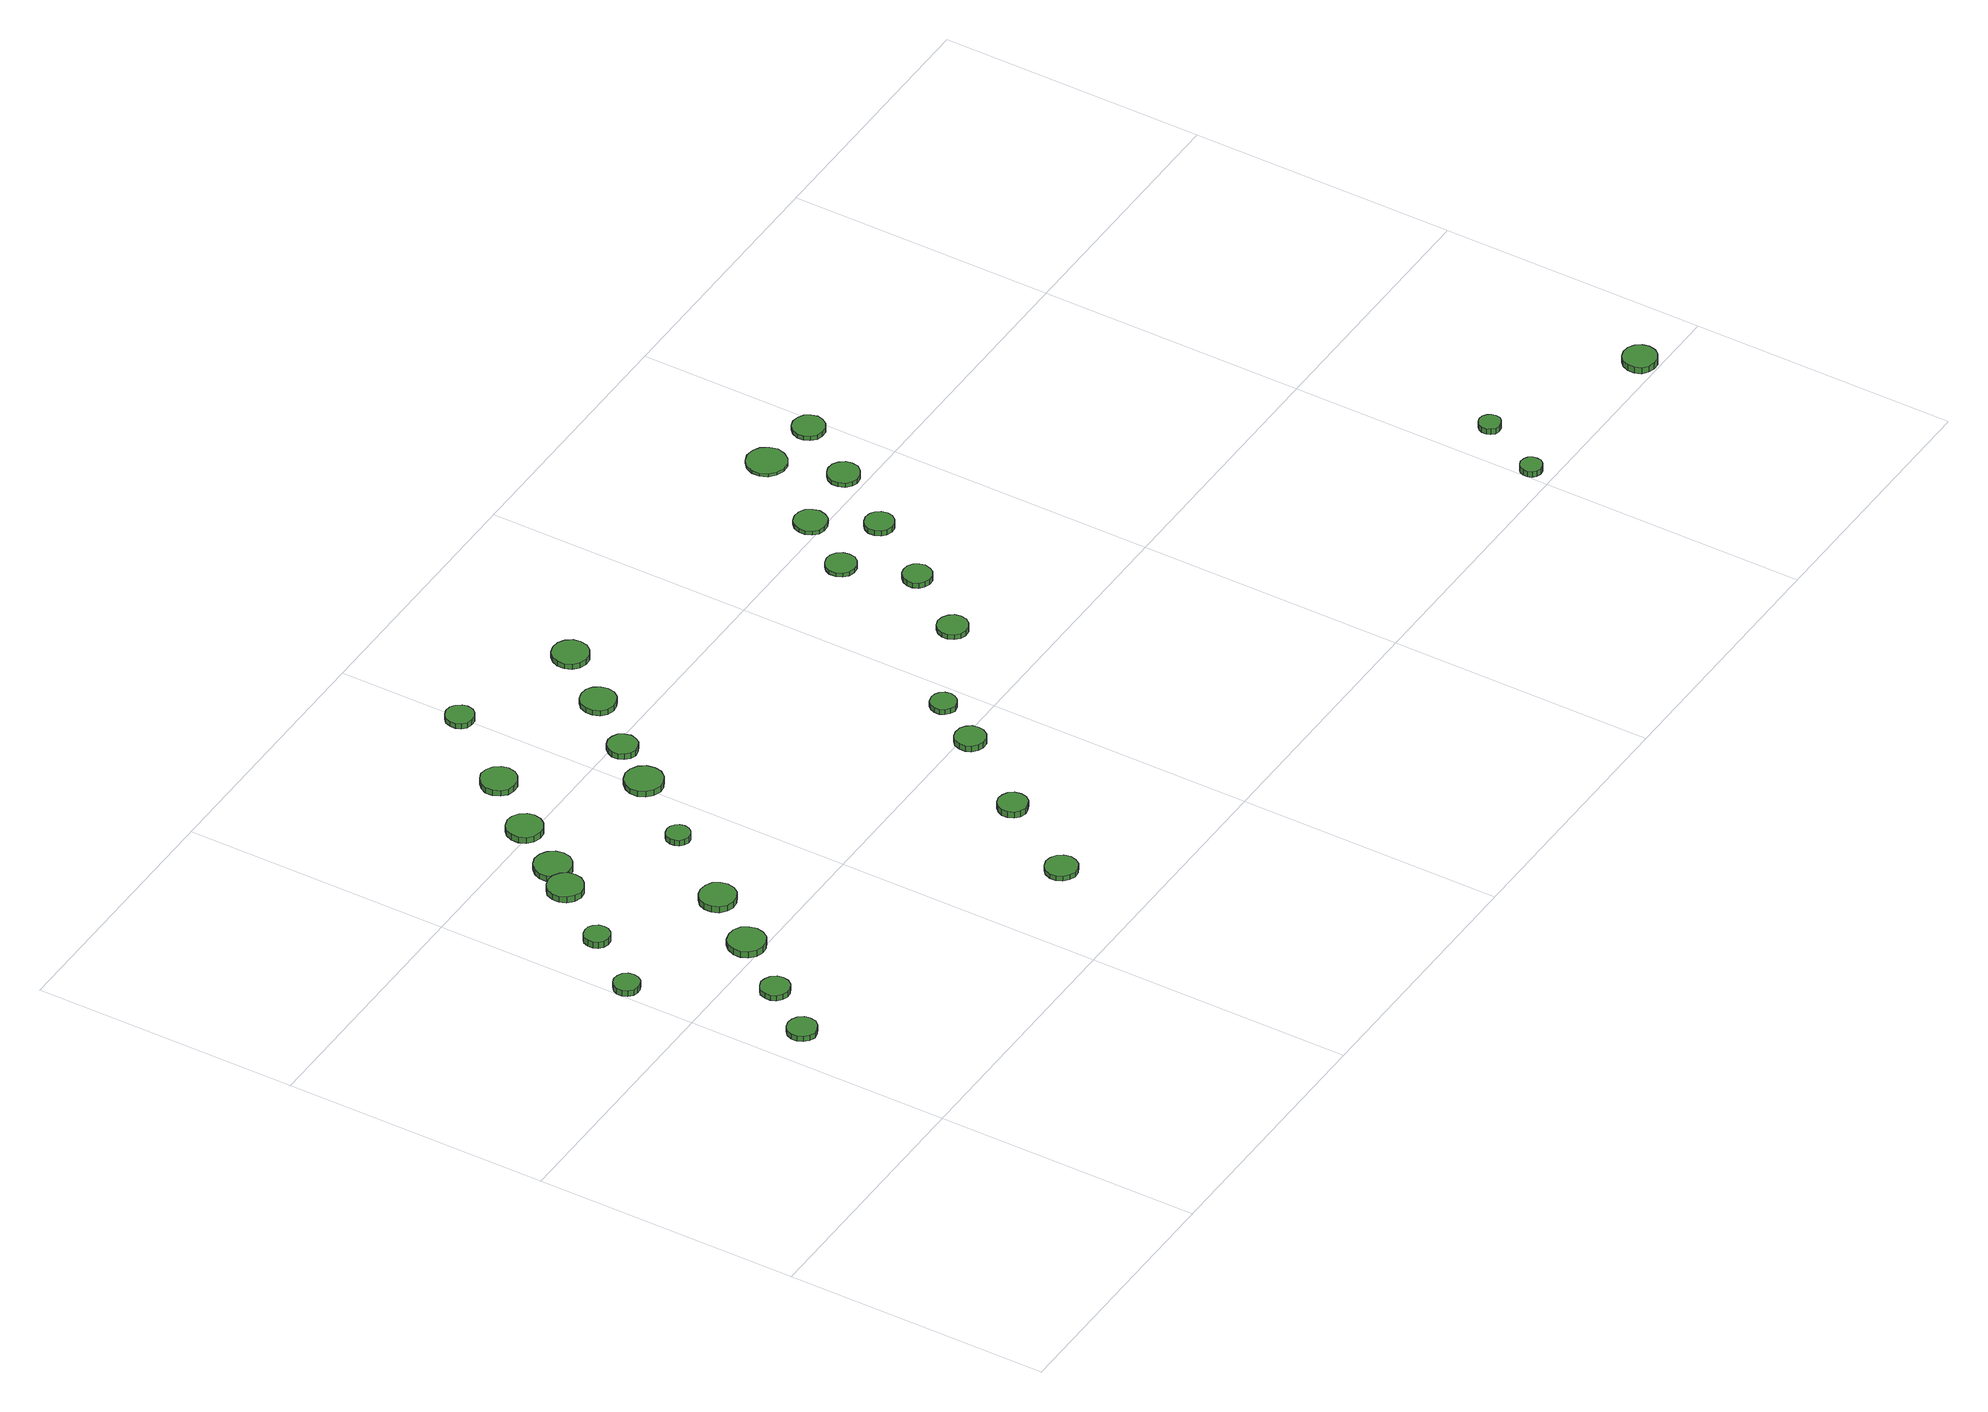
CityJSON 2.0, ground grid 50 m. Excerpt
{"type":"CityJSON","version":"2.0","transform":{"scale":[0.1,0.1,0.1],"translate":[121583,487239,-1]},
"CityObjects":{
"tree1":{"type":"SolitaryVegetationObject","attributes":{"function":"something"},"geometry":[{"type":"MultiSurface","lod":"1","boundaries":[[[0,1,2,3,4,5,6,7,8,9,10,11,12,13,14]],[[15,16,17,18,19,20,21,22,23,24,25,26,27,28,29]],[[0,29,28,1]],[[1,28,27,2]],[[2,27,26,3]],[[3,26,25,4]],[[4,25,24,5]],[[5,24,23,6]],[[6,23,22,7]],[[7,22,21,8]],[[8,21,20,9]],[[9,20,19,10]],[[10,19,18,11]],[[11,18,17,12]],[[12,17,16,13]],[[13,16,15,14]],[[14,15,29,0]]]}]},
"tree2":{"type":"SolitaryVegetationObject","attributes":{"function":"something"},"geometry":[{"type":"MultiSurface","lod":"1","boundaries":[[[30,31,32,33,34,35,36,37,38,39,40,41,42,43,44]],[[45,46,47,48,49,50,51,52,53,54,55,56,57,58,59]],[[30,59,58,31]],[[31,58,57,32]],[[32,57,56,33]],[[33,56,55,34]],[[34,55,54,35]],[[35,54,53,36]],[[36,53,52,37]],[[37,52,51,38]],[[38,51,50,39]],[[39,50,49,40]],[[40,49,48,41]],[[41,48,47,42]],[[42,47,46,43]],[[43,46,45,44]],[[44,45,59,30]]]}]},
"tree3":{"type":"SolitaryVegetationObject","attributes":{"function":"something"},"geometry":[{"type":"MultiSurface","lod":"1","boundaries":[[[60,61,62,63,64,65,66,67,68,69,70,71,72,73,74]],[[75,76,77,78,79,80,81,82,83,84,85,86,87,88,89]],[[60,89,88,61]],[[61,88,87,62]],[[62,87,86,63]],[[63,86,85,64]],[[64,85,84,65]],[[65,84,83,66]],[[66,83,82,67]],[[67,82,81,68]],[[68,81,80,69]],[[69,80,79,70]],[[70,79,78,71]],[[71,78,77,72]],[[72,77,76,73]],[[73,76,75,74]],[[74,75,89,60]]]}]},
"tree4":{"type":"SolitaryVegetationObject","attributes":{"function":"something"},"geometry":[{"type":"MultiSurface","lod":"1","boundaries":[[[90,91,92,93,94,95,96,97,98,99,100,101,102,103,104]],[[105,106,107,108,109,110,111,112,113,114,115,116,117,118,119]],[[90,119,118,91]],[[91,118,117,92]],[[92,117,116,93]],[[93,116,115,94]],[[94,115,114,95]],[[95,114,113,96]],[[96,113,112,97]],[[97,112,111,98]],[[98,111,110,99]],[[99,110,109,100]],[[100,109,108,101]],[[101,108,107,102]],[[102,107,106,103]],[[103,106,105,104]],[[104,105,119,90]]]}]},
"tree5":{"type":"SolitaryVegetationObject","attributes":{"function":"something"},"geometry":[{"type":"MultiSurface","lod":"1","boundaries":[[[120,121,122,123,124,125,126,127,128,129,130,131,132,133,134]],[[135,136,137,138,139,140,141,142,143,144,145,146,147,148,149]],[[120,149,148,121]],[[121,148,147,122]],[[122,147,146,123]],[[123,146,145,124]],[[124,145,144,125]],[[125,144,143,126]],[[126,143,142,127]],[[127,142,141,128]],[[128,141,140,129]],[[129,140,139,130]],[[130,139,138,131]],[[131,138,137,132]],[[132,137,136,133]],[[133,136,135,134]],[[134,135,149,120]]]}]},
"tree6":{"type":"SolitaryVegetationObject","attributes":{"function":"something"},"geometry":[{"type":"MultiSurface","lod":"1","boundaries":[[[150,151,152,153,154,155,156,157,158,159,160,161,162,163,164]],[[165,166,167,168,169,170,171,172,173,174,175,176,177,178,179]],[[150,179,178,151]],[[151,178,177,152]],[[152,177,176,153]],[[153,176,175,154]],[[154,175,174,155]],[[155,174,173,156]],[[156,173,172,157]],[[157,172,171,158]],[[158,171,170,159]],[[159,170,169,160]],[[160,169,168,161]],[[161,168,167,162]],[[162,167,166,163]],[[163,166,165,164]],[[164,165,179,150]]]}]},
"tree7":{"type":"SolitaryVegetationObject","attributes":{"function":"something"},"geometry":[{"type":"MultiSurface","lod":"1","boundaries":[[[180,181,182,183,184,185,186,187,188,189,190,191,192,193,194]],[[195,196,197,198,199,200,201,202,203,204,205,206,207,208,209]],[[180,209,208,181]],[[181,208,207,182]],[[182,207,206,183]],[[183,206,205,184]],[[184,205,204,185]],[[185,204,203,186]],[[186,203,202,187]],[[187,202,201,188]],[[188,201,200,189]],[[189,200,199,190]],[[190,199,198,191]],[[191,198,197,192]],[[192,197,196,193]],[[193,196,195,194]],[[194,195,209,180]]]}]},
"tree8":{"type":"SolitaryVegetationObject","attributes":{"function":"something"},"geometry":[{"type":"MultiSurface","lod":"1","boundaries":[[[210,211,212,213,214,215,216,217,218,219,220,221,222,223,224]],[[225,226,227,228,229,230,231,232,233,234,235,236,237,238,239]],[[210,239,238,211]],[[211,238,237,212]],[[212,237,236,213]],[[213,236,235,214]],[[214,235,234,215]],[[215,234,233,216]],[[216,233,232,217]],[[217,232,231,218]],[[218,231,230,219]],[[219,230,229,220]],[[220,229,228,221]],[[221,228,227,222]],[[222,227,226,223]],[[223,226,225,224]],[[224,225,239,210]]]}]},
"tree9":{"type":"SolitaryVegetationObject","attributes":{"function":"something"},"geometry":[{"type":"MultiSurface","lod":"1","boundaries":[[[240,241,242,243,244,245,246,247,248,249,250,251,252,253,254]],[[255,256,257,258,259,260,261,262,263,264,265,266,267,268,269]],[[240,269,268,241]],[[241,268,267,242]],[[242,267,266,243]],[[243,266,265,244]],[[244,265,264,245]],[[245,264,263,246]],[[246,263,262,247]],[[247,262,261,248]],[[248,261,260,249]],[[249,260,259,250]],[[250,259,258,251]],[[251,258,257,252]],[[252,257,256,253]],[[253,256,255,254]],[[254,255,269,240]]]}]},
"tree10":{"type":"SolitaryVegetationObject","attributes":{"function":"something"},"geometry":[{"type":"MultiSurface","lod":"1","boundaries":[[[270,271,272,273,274,275,276,277,278,279,280,281,282,283,284]],[[285,286,287,288,289,290,291,292,293,294,295,296,297,298,299]],[[270,299,298,271]],[[271,298,297,272]],[[272,297,296,273]],[[273,296,295,274]],[[274,295,294,275]],[[275,294,293,276]],[[276,293,292,277]],[[277,292,291,278]],[[278,291,290,279]],[[279,290,289,280]],[[280,289,288,281]],[[281,288,287,282]],[[282,287,286,283]],[[283,286,285,284]],[[284,285,299,270]]]}]},
"tree11":{"type":"SolitaryVegetationObject","attributes":{"function":"something"},"geometry":[{"type":"MultiSurface","lod":"1","boundaries":[[[300,301,302,303,304,305,306,307,308,309,310,311,312,313,314]],[[315,316,317,318,319,320,321,322,323,324,325,326,327,328,329]],[[300,329,328,301]],[[301,328,327,302]],[[302,327,326,303]],[[303,326,325,304]],[[304,325,324,305]],[[305,324,323,306]],[[306,323,322,307]],[[307,322,321,308]],[[308,321,320,309]],[[309,320,319,310]],[[310,319,318,311]],[[311,318,317,312]],[[312,317,316,313]],[[313,316,315,314]],[[314,315,329,300]]]}]},
"tree12":{"type":"SolitaryVegetationObject","attributes":{"function":"something"},"geometry":[{"type":"MultiSurface","lod":"1","boundaries":[[[330,331,332,333,334,335,336,337,338,339,340,341,342,343,344]],[[345,346,347,348,349,350,351,352,353,354,355,356,357,358,359]],[[330,359,358,331]],[[331,358,357,332]],[[332,357,356,333]],[[333,356,355,334]],[[334,355,354,335]],[[335,354,353,336]],[[336,353,352,337]],[[337,352,351,338]],[[338,351,350,339]],[[339,350,349,340]],[[340,349,348,341]],[[341,348,347,342]],[[342,347,346,343]],[[343,346,345,344]],[[344,345,359,330]]]}]},
"tree13":{"type":"SolitaryVegetationObject","attributes":{"function":"something"},"geometry":[{"type":"MultiSurface","lod":"1","boundaries":[[[360,361,362,363,364,365,366,367,368,369,370,371,372,373,374]],[[375,376,377,378,379,380,381,382,383,384,385,386,387,388,389]],[[360,389,388,361]],[[361,388,387,362]],[[362,387,386,363]],[[363,386,385,364]],[[364,385,384,365]],[[365,384,383,366]],[[366,383,382,367]],[[367,382,381,368]],[[368,381,380,369]],[[369,380,379,370]],[[370,379,378,371]],[[371,378,377,372]],[[372,377,376,373]],[[373,376,375,374]],[[374,375,389,360]]]}]},
"tree14":{"type":"SolitaryVegetationObject","attributes":{"function":"something"},"geometry":[{"type":"MultiSurface","lod":"1","boundaries":[[[390,391,392,393,394,395,396,397,398,399,400,401,402,403,404]],[[405,406,407,408,409,410,411,412,413,414,415,416,417,418,419]],[[390,419,418,391]],[[391,418,417,392]],[[392,417,416,393]],[[393,416,415,394]],[[394,415,414,395]],[[395,414,413,396]],[[396,413,412,397]],[[397,412,411,398]],[[398,411,410,399]],[[399,410,409,400]],[[400,409,408,401]],[[401,408,407,402]],[[402,407,406,403]],[[403,406,405,404]],[[404,405,419,390]]]}]},
"tree15":{"type":"SolitaryVegetationObject","attributes":{"function":"something"},"geometry":[{"type":"MultiSurface","lod":"1","boundaries":[[[420,421,422,423,424,425,426,427,428,429,430,431,432,433,434]],[[435,436,437,438,439,440,441,442,443,444,445,446,447,448,449]],[[420,449,448,421]],[[421,448,447,422]],[[422,447,446,423]],[[423,446,445,424]],[[424,445,444,425]],[[425,444,443,426]],[[426,443,442,427]],[[427,442,441,428]],[[428,441,440,429]],[[429,440,439,430]],[[430,439,438,431]],[[431,438,437,432]],[[432,437,436,433]],[[433,436,435,434]],[[434,435,449,420]]]}]},
"tree16":{"type":"SolitaryVegetationObject","attributes":{"function":"something"},"geometry":[{"type":"MultiSurface","lod":"1","boundaries":[[[450,451,452,453,454,455,456,457,458,459,460,461,462,463,464]],[[465,466,467,468,469,470,471,472,473,474,475,476,477,478,479]],[[450,479,478,451]],[[451,478,477,452]],[[452,477,476,453]],[[453,476,475,454]],[[454,475,474,455]],[[455,474,473,456]],[[456,473,472,457]],[[457,472,471,458]],[[458,471,470,459]],[[459,470,469,460]],[[460,469,468,461]],[[461,468,467,462]],[[462,467,466,463]],[[463,466,465,464]],[[464,465,479,450]]]}]},
"tree17":{"type":"SolitaryVegetationObject","attributes":{"function":"something"},"geometry":[{"type":"MultiSurface","lod":"1","boundaries":[[[480,481,482,483,484,485,486,487,488,489,490,491,492,493,494]],[[495,496,497,498,499,500,501,502,503,504,505,506,507,508,509]],[[480,509,508,481]],[[481,508,507,482]],[[482,507,506,483]],[[483,506,505,484]],[[484,505,504,485]],[[485,504,503,486]],[[486,503,502,487]],[[487,502,501,488]],[[488,501,500,489]],[[489,500,499,490]],[[490,499,498,491]],[[491,498,497,492]],[[492,497,496,493]],[[493,496,495,494]],[[494,495,509,480]]]}]},
"tree18":{"type":"SolitaryVegetationObject","attributes":{"function":"something"},"geometry":[{"type":"MultiSurface","lod":"1","boundaries":[[[510,511,512,513,514,515,516,517,518,519,520,521,522,523,524]],[[525,526,527,528,529,530,531,532,533,534,535,536,537,538,539]],[[510,539,538,511]],[[511,538,537,512]],[[512,537,536,513]],[[513,536,535,514]],[[514,535,534,515]],[[515,534,533,516]],[[516,533,532,517]],[[517,532,531,518]],[[518,531,530,519]],[[519,530,529,520]],[[520,529,528,521]],[[521,528,527,522]],[[522,527,526,523]],[[523,526,525,524]],[[524,525,539,510]]]}]},
"tree19":{"type":"SolitaryVegetationObject","attributes":{"function":"something"},"geometry":[{"type":"MultiSurface","lod":"1","boundaries":[[[540,541,542,543,544,545,546,547,548,549,550,551,552,553,554]],[[555,556,557,558,559,560,561,562,563,564,565,566,567,568,569]],[[540,569,568,541]],[[541,568,567,542]],[[542,567,566,543]],[[543,566,565,544]],[[544,565,564,545]],[[545,564,563,546]],[[546,563,562,547]],[[547,562,561,548]],[[548,561,560,549]],[[549,560,559,550]],[[550,559,558,551]],[[551,558,557,552]],[[552,557,556,553]],[[553,556,555,554]],[[554,555,569,540]]]}]},
"tree20":{"type":"SolitaryVegetationObject","attributes":{"function":"something"},"geometry":[{"type":"MultiSurface","lod":"1","boundaries":[[[570,571,572,573,574,575,576,577,578,579,580,581,582,583,584]],[[585,586,587,588,589,590,591,592,593,594,595,596,597,598,599]],[[570,599,598,571]],[[571,598,597,572]],[[572,597,596,573]],[[573,596,595,574]],[[574,595,594,575]],[[575,594,593,576]],[[576,593,592,577]],[[577,592,591,578]],[[578,591,590,579]],[[579,590,589,580]],[[580,589,588,581]],[[581,588,587,582]],[[582,587,586,583]],[[583,586,585,584]],[[584,585,599,570]]]}]},
"tree21":{"type":"SolitaryVegetationObject","attributes":{"function":"something"},"geometry":[{"type":"MultiSurface","lod":"1","boundaries":[[[600,601,602,603,604,605,606,607,608,609,610,611,612,613,614]],[[615,616,617,618,619,620,621,622,623,624,625,626,627,628,629]],[[600,629,628,601]],[[601,628,627,602]],[[602,627,626,603]],[[603,626,625,604]],[[604,625,624,605]],[[605,624,623,606]],[[606,623,622,607]],[[607,622,621,608]],[[608,621,620,609]],[[609,620,619,610]],[[610,619,618,611]],[[611,618,617,612]],[[612,617,616,613]],[[613,616,615,614]],[[614,615,629,600]]]}]},
"tree22":{"type":"SolitaryVegetationObject","attributes":{"function":"something"},"geometry":[{"type":"MultiSurface","lod":"1","boundaries":[[[630,631,632,633,634,635,636,637,638,639,640,641,642,643,644]],[[645,646,647,648,649,650,651,652,653,654,655,656,657,658,659]],[[630,659,658,631]],[[631,658,657,632]],[[632,657,656,633]],[[633,656,655,634]],[[634,655,654,635]],[[635,654,653,636]],[[636,653,652,637]],[[637,652,651,638]],[[638,651,650,639]],[[639,650,649,640]],[[640,649,648,641]],[[641,648,647,642]],[[642,647,646,643]],[[643,646,645,644]],[[644,645,659,630]]]}]},
"tree23":{"type":"SolitaryVegetationObject","attributes":{"function":"something"},"geometry":[{"type":"MultiSurface","lod":"1","boundaries":[[[660,661,662,663,664,665,666,667,668,669,670,671,672,673,674]],[[675,676,677,678,679,680,681,682,683,684,685,686,687,688,689]],[[660,689,688,661]],[[661,688,687,662]],[[662,687,686,663]],[[663,686,685,664]],[[664,685,684,665]],[[665,684,683,666]],[[666,683,682,667]],[[667,682,681,668]],[[668,681,680,669]],[[669,680,679,670]],[[670,679,678,671]],[[671,678,677,672]],[[672,677,676,673]],[[673,676,675,674]],[[674,675,689,660]]]}]},
"tree24":{"type":"SolitaryVegetationObject","attributes":{"function":"something"},"geometry":[{"type":"MultiSurface","lod":"1","boundaries":[[[690,691,692,693,694,695,696,697,698,699,700,701,702,703,704]],[[705,706,707,708,709,710,711,712,713,714,715,716,717,718,719]],[[690,719,718,691]],[[691,718,717,692]],[[692,717,716,693]],[[693,716,715,694]],[[694,715,714,695]],[[695,714,713,696]],[[696,713,712,697]],[[697,712,711,698]],[[698,711,710,699]],[[699,710,709,700]],[[700,709,708,701]],[[701,708,707,702]],[[702,707,706,703]],[[703,706,705,704]],[[704,705,719,690]]]}]},
"tree25":{"type":"SolitaryVegetationObject","attributes":{"function":"something"},"geometry":[{"type":"MultiSurface","lod":"1","boundaries":[[[720,721,722,723,724,725,726,727,728,729,730,731,732,733,734]],[[735,736,737,738,739,740,741,742,743,744,745,746,747,748,749]],[[720,749,748,721]],[[721,748,747,722]],[[722,747,746,723]],[[723,746,745,724]],[[724,745,744,725]],[[725,744,743,726]],[[726,743,742,727]],[[727,742,741,728]],[[728,741,740,729]],[[729,740,739,730]],[[730,739,738,731]],[[731,738,737,732]],[[732,737,736,733]],[[733,736,735,734]],[[734,735,749,720]]]}]},
"tree26":{"type":"SolitaryVegetationObject","attributes":{"function":"something"},"geometry":[{"type":"MultiSurface","lod":"1","boundaries":[[[750,751,752,753,754,755,756,757,758,759,760,761,762,763,764]],[[765,766,767,768,769,770,771,772,773,774,775,776,777,778,779]],[[750,779,778,751]],[[751,778,777,752]],[[752,777,776,753]],[[753,776,775,754]],[[754,775,774,755]],[[755,774,773,756]],[[756,773,772,757]],[[757,772,771,758]],[[758,771,770,759]],[[759,770,769,760]],[[760,769,768,761]],[[761,768,767,762]],[[762,767,766,763]],[[763,766,765,764]],[[764,765,779,750]]]}]},
"tree27":{"type":"SolitaryVegetationObject","attributes":{"function":"something"},"geometry":[{"type":"MultiSurface","lod":"1","boundaries":[[[780,781,782,783,784,785,786,787,788,789,790,791,792,793,794]],[[795,796,797,798,799,800,801,802,803,804,805,806,807,808,809]],[[780,809,808,781]],[[781,808,807,782]],[[782,807,806,783]],[[783,806,805,784]],[[784,805,804,785]],[[785,804,803,786]],[[786,803,802,787]],[[787,802,801,788]],[[788,801,800,789]],[[789,800,799,790]],[[790,799,798,791]],[[791,798,797,792]],[[792,797,796,793]],[[793,796,795,794]],[[794,795,809,780]]]}]},
"tree28":{"type":"SolitaryVegetationObject","attributes":{"function":"something"},"geometry":[{"type":"MultiSurface","lod":"1","boundaries":[[[810,811,812,813,814,815,816,817,818,819,820,821,822,823,824]],[[825,826,827,828,829,830,831,832,833,834,835,836,837,838,839]],[[810,839,838,811]],[[811,838,837,812]],[[812,837,836,813]],[[813,836,835,814]],[[814,835,834,815]],[[815,834,833,816]],[[816,833,832,817]],[[817,832,831,818]],[[818,831,830,819]],[[819,830,829,820]],[[820,829,828,821]],[[821,828,827,822]],[[822,827,826,823]],[[823,826,825,824]],[[824,825,839,810]]]}]},
"tree29":{"type":"SolitaryVegetationObject","attributes":{"function":"something"},"geometry":[{"type":"MultiSurface","lod":"1","boundaries":[[[840,841,842,843,844,845,846,847,848,849,850,851,852,853,854]],[[855,856,857,858,859,860,861,862,863,864,865,866,867,868,869]],[[840,869,868,841]],[[841,868,867,842]],[[842,867,866,843]],[[843,866,865,844]],[[844,865,864,845]],[[845,864,863,846]],[[846,863,862,847]],[[847,862,861,848]],[[848,861,860,849]],[[849,860,859,850]],[[850,859,858,851]],[[851,858,857,852]],[[852,857,856,853]],[[853,856,855,854]],[[854,855,869,840]]]}]},
"tree30":{"type":"SolitaryVegetationObject","attributes":{"function":"something"},"geometry":[{"type":"MultiSurface","lod":"1","boundaries":[[[870,871,872,873,874,875,876,877,878,879,880,881,882,883,884]],[[885,886,887,888,889,890,891,892,893,894,895,896,897,898,899]],[[870,899,898,871]],[[871,898,897,872]],[[872,897,896,873]],[[873,896,895,874]],[[874,895,894,875]],[[875,894,893,876]],[[876,893,892,877]],[[877,892,891,878]],[[878,891,890,879]],[[879,890,889,880]],[[880,889,888,881]],[[881,888,887,882]],[[882,887,886,883]],[[883,886,885,884]],[[884,885,899,870]]]}]},
"tree31":{"type":"SolitaryVegetationObject","attributes":{"function":"something"},"geometry":[{"type":"MultiSurface","lod":"1","boundaries":[[[900,901,902,903,904,905,906,907,908,909,910,911,912,913,914]],[[915,916,917,918,919,920,921,922,923,924,925,926,927,928,929]],[[900,929,928,901]],[[901,928,927,902]],[[902,927,926,903]],[[903,926,925,904]],[[904,925,924,905]],[[905,924,923,906]],[[906,923,922,907]],[[907,922,921,908]],[[908,921,920,909]],[[909,920,919,910]],[[910,919,918,911]],[[911,918,917,912]],[[912,917,916,913]],[[913,916,915,914]],[[914,915,929,900]]]}]}
},
"vertices":[
[105,327,17],[103,338,17],[96,347,17],[86,352,17],[75,354,17],[64,350,17],[56,343,17],[51,332,17],[51,321,17],[56,311,17],[64,303,17],[75,299,17],[86,301,17],[96,306,17],[103,315,17],[103,315,6],[96,306,6],[86,301,6],[75,299,6],[64,303,6],[56,311,6],[51,321,6],[51,332,6],[56,343,6],[64,350,6],[75,354,6],[86,352,6],[96,347,6],[103,338,6],[105,327,6],
[49,645,18],[47,655,18],[41,663,18],[32,668,18],[22,669,18],[13,666,18],[5,659,18],[1,650,18],[1,640,18],[5,631,18],[13,624,18],[22,621,18],[32,622,18],[41,627,18],[47,635,18],[47,635,6],[41,627,6],[32,622,6],[22,621,6],[13,624,6],[5,631,6],[1,640,6],[1,650,6],[5,659,6],[13,666,6],[22,669,6],[32,668,6],[41,663,6],[47,655,6],[49,645,6],
[175,423,17],[173,434,17],[166,443,17],[156,448,17],[145,450,17],[135,446,17],[126,439,17],[122,428,17],[122,417,17],[126,407,17],[135,400,17],[145,396,17],[156,397,17],[166,403,17],[173,412,17],[173,412,6],[166,403,6],[156,397,6],[145,396,6],[135,400,6],[126,407,6],[122,417,6],[122,428,6],[126,439,6],[135,446,6],[145,450,6],[156,448,6],[166,443,6],[173,434,6],[175,423,6],
[127,751,25],[125,761,25],[119,769,25],[111,774,25],[101,775,25],[91,772,25],[84,766,25],[80,756,25],[80,746,25],[84,737,25],[91,731,25],[101,728,25],[111,729,25],[119,734,25],[125,742,25],[125,742,12],[119,734,12],[111,729,12],[101,728,12],[91,731,12],[84,737,12],[80,746,12],[80,756,12],[84,766,12],[91,772,12],[101,775,12],[111,774,12],[119,769,12],[125,761,12],[127,751,12],
[263,528,19],[260,542,19],[252,554,19],[239,561,19],[225,562,19],[211,558,19],[201,548,19],[195,535,19],[195,521,19],[201,508,19],[211,498,19],[225,494,19],[239,495,19],[252,502,19],[260,514,19],[260,514,6],[252,502,6],[239,495,6],[225,494,6],[211,498,6],[201,508,6],[195,521,6],[195,535,6],[201,548,6],[211,558,6],[225,562,6],[239,561,6],[252,554,6],[260,542,6],[263,528,6],
[220,865,26],[218,879,26],[209,890,26],[197,897,26],[184,898,26],[171,894,26],[160,885,26],[155,872,26],[155,859,26],[160,846,26],[171,837,26],[184,832,26],[197,834,26],[209,841,26],[218,852,26],[218,852,13],[209,841,13],[197,834,13],[184,832,13],[171,837,13],[160,846,13],[155,859,13],[155,872,13],[160,885,13],[171,894,13],[184,898,13],[197,897,13],[209,890,13],[218,879,13],[220,865,13],
[335,630,24],[332,643,24],[324,655,24],[312,661,24],[298,663,24],[285,659,24],[274,649,24],[269,637,24],[269,623,24],[274,610,24],[285,601,24],[298,597,24],[312,598,24],[324,605,24],[332,616,24],[332,616,11],[324,605,11],[312,598,11],[298,597,11],[285,601,11],[274,610,11],[269,623,11],[269,637,11],[274,649,11],[285,659,11],[298,663,11],[312,661,11],[324,655,11],[332,643,11],[335,630,11],
[262,914,24],[259,928,24],[250,940,24],[238,947,24],[223,949,24],[210,944,24],[199,934,24],[193,921,24],[193,907,24],[199,894,24],[210,884,24],[223,880,24],[238,881,24],[250,888,24],[259,900,24],[259,900,12],[250,888,12],[238,881,12],[223,880,12],[210,884,12],[199,894,12],[193,907,12],[193,921,12],[199,934,12],[210,944,12],[223,949,12],[238,947,12],[250,940,12],[259,928,12],[262,914,12],
[328,1012,20],[325,1025,20],[317,1036,20],[305,1043,20],[292,1045,20],[278,1040,20],[268,1031,20],[263,1019,20],[263,1005,20],[268,992,20],[278,983,20],[292,979,20],[305,980,20],[317,987,20],[325,998,20],[325,998,7],[317,987,7],[305,980,7],[292,979,7],[278,983,7],[268,992,7],[263,1005,7],[263,1019,7],[268,1031,7],[278,1040,7],[292,1045,7],[305,1043,7],[317,1036,7],[325,1025,7],[328,1012,7],
[433,775,23],[431,784,23],[426,791,23],[418,796,23],[409,797,23],[400,794,23],[393,788,23],[390,779,23],[390,770,23],[393,762,23],[400,756,23],[409,753,23],[418,754,23],[426,759,23],[431,766,23],[431,766,11],[426,759,11],[418,754,11],[409,753,11],[400,756,11],[393,762,11],[390,770,11],[390,779,11],[393,788,11],[400,794,11],[409,797,11],[418,796,11],[426,791,11],[431,784,11],[433,775,11],
[415,1116,19],[412,1129,19],[404,1140,19],[392,1147,19],[378,1149,19],[365,1144,19],[355,1135,19],[349,1123,19],[349,1109,19],[355,1096,19],[365,1087,19],[378,1083,19],[392,1084,19],[404,1091,19],[412,1102,19],[412,1102,7],[404,1091,7],[392,1084,7],[378,1083,7],[365,1087,7],[355,1096,7],[349,1109,7],[349,1123,7],[355,1135,7],[365,1144,7],[378,1149,7],[392,1147,7],[404,1140,7],[412,1129,7],[415,1116,7],
[710,172,16],[707,184,16],[700,194,16],[689,200,16],[677,202,16],[666,198,16],[656,190,16],[651,178,16],[651,166,16],[656,155,16],[666,147,16],[677,143,16],[689,144,16],[700,150,16],[707,160,16],[707,160,6],[700,150,6],[689,144,6],[677,143,6],[666,147,6],[656,155,6],[651,166,6],[651,178,6],[656,190,6],[666,198,6],[677,202,6],[689,200,6],[700,194,6],[707,184,6],[710,172,6],
[546,903,18],[543,918,18],[534,930,18],[521,937,18],[507,939,18],[493,934,18],[482,924,18],[476,911,18],[476,896,18],[482,883,18],[493,873,18],[507,868,18],[521,870,18],[534,877,18],[543,889,18],[543,889,6],[534,877,6],[521,870,6],[507,868,6],[493,873,6],[482,883,6],[476,896,6],[476,911,6],[482,924,6],[493,934,6],[507,939,6],[521,937,6],[534,930,6],[543,918,6],[546,903,6],
[600,983,18],[597,994,18],[591,1004,18],[581,1009,18],[569,1011,18],[558,1007,18],[550,999,18],[545,989,18],[545,977,18],[550,967,18],[558,959,18],[569,955,18],[581,957,18],[591,962,18],[597,972,18],[597,972,6],[591,962,6],[581,957,6],[569,955,6],[558,959,6],[550,967,6],[545,977,6],[545,989,6],[550,999,6],[558,1007,6],[569,1011,6],[581,1009,6],[591,1004,6],[597,994,6],[600,983,6],
[523,1263,18],[521,1273,18],[514,1282,18],[505,1288,18],[494,1289,18],[484,1285,18],[476,1278,18],[472,1268,18],[472,1257,18],[476,1247,18],[484,1240,18],[494,1237,18],[505,1238,18],[514,1243,18],[521,1252,18],[521,1252,7],[514,1243,7],[505,1238,7],[494,1237,7],[484,1240,7],[476,1247,7],[472,1257,7],[472,1268,7],[476,1278,7],[484,1285,7],[494,1289,7],[505,1288,7],[514,1282,7],[521,1273,7],[523,1263,7],
[805,328,22],[803,340,22],[796,349,22],[786,354,22],[775,356,22],[764,352,22],[756,344,22],[751,334,22],[751,323,22],[756,312,22],[764,305,22],[775,301,22],[786,303,22],[796,308,22],[803,317,22],[803,317,9],[796,308,9],[786,303,9],[775,301,9],[764,305,9],[756,312,9],[751,323,9],[751,334,9],[756,344,9],[764,352,9],[775,356,9],[786,354,9],[796,349,9],[803,340,9],[805,328,9],
[689,1083,17],[686,1096,17],[678,1107,17],[667,1114,17],[653,1115,17],[640,1111,17],[630,1102,17],[625,1089,17],[625,1076,17],[630,1063,17],[640,1054,17],[653,1050,17],[667,1052,17],[678,1058,17],[686,1069,17],[686,1069,6],[678,1058,6],[667,1052,6],[653,1050,6],[640,1054,6],[630,1063,6],[625,1076,6],[625,1089,6],[630,1102,6],[640,1111,6],[653,1115,6],[667,1114,6],[678,1107,6],[686,1096,6],[689,1083,6],
[920,482,23],[918,494,23],[911,503,23],[901,509,23],[889,510,23],[878,507,23],[869,499,23],[865,488,23],[865,476,23],[869,466,23],[878,458,23],[889,454,23],[901,455,23],[911,461,23],[918,471,23],[918,471,11],[911,461,11],[901,455,11],[889,454,11],[878,458,11],[869,466,11],[865,476,11],[865,488,11],[869,499,11],[878,507,11],[889,510,11],[901,509,11],[911,503,11],[918,494,11],[920,482,11],
[772,1188,18],[770,1201,18],[761,1213,18],[749,1220,18],[735,1221,18],[722,1217,18],[712,1207,18],[706,1195,18],[706,1181,18],[712,1168,18],[722,1159,18],[735,1154,18],[749,1156,18],[761,1163,18],[770,1174,18],[770,1174,7],[761,1163,7],[749,1156,7],[735,1154,7],[722,1159,7],[712,1168,7],[706,1181,7],[706,1195,7],[712,1207,7],[722,1217,7],[735,1221,7],[749,1220,7],[761,1213,7],[770,1201,7],[772,1188,7],
[980,574,17],[978,584,17],[972,592,17],[964,597,17],[954,598,17],[944,595,17],[937,588,17],[933,579,17],[933,569,17],[937,560,17],[944,554,17],[954,550,17],[964,552,17],[972,556,17],[978,565,17],[978,565,6],[972,556,6],[964,552,6],[954,550,6],[944,554,6],[937,560,6],[933,569,6],[933,579,6],[937,588,6],[944,595,6],[954,598,6],[964,597,6],[972,592,6],[978,584,6],[980,574,6],
[1169,668,16],[1167,679,16],[1160,688,16],[1150,694,16],[1138,696,16],[1127,692,16],[1119,684,16],[1114,673,16],[1114,662,16],[1119,651,16],[1127,643,16],[1138,640,16],[1150,641,16],[1160,647,16],[1167,656,16],[1167,656,6],[1160,647,6],[1150,641,6],[1138,640,6],[1127,643,6],[1119,651,6],[1114,662,6],[1114,673,6],[1119,684,6],[1127,692,6],[1138,696,6],[1150,694,6],[1160,688,6],[1167,679,6],[1169,668,6],
[1216,919,14],[1214,930,14],[1207,940,14],[1197,946,14],[1185,947,14],[1174,943,14],[1165,935,14],[1160,925,14],[1160,913,14],[1165,902,14],[1174,894,14],[1185,891,14],[1197,892,14],[1207,898,14],[1214,907,14],[1214,907,6],[1207,898,6],[1197,892,6],[1185,891,6],[1174,894,6],[1165,902,6],[1160,913,6],[1160,925,6],[1165,935,6],[1174,943,6],[1185,947,6],[1197,946,6],[1207,940,6],[1214,930,6],[1216,919,6],
[1255,791,17],[1252,801,17],[1246,810,17],[1236,816,17],[1225,817,17],[1215,814,17],[1206,806,17],[1202,796,17],[1202,785,17],[1206,775,17],[1215,768,17],[1225,764,17],[1236,765,17],[1246,771,17],[1252,780,17],[1252,780,6],[1246,771,6],[1236,765,6],[1225,764,6],[1215,768,6],[1206,775,6],[1202,785,6],[1202,796,6],[1206,806,6],[1215,814,6],[1225,817,6],[1236,816,6],[1246,810,6],[1252,801,6],[1255,791,6],
[1290,1023,14],[1287,1035,14],[1280,1046,14],[1269,1052,14],[1256,1053,14],[1244,1049,14],[1235,1041,14],[1230,1029,14],[1230,1017,14],[1235,1005,14],[1244,996,14],[1256,993,14],[1269,994,14],[1280,1000,14],[1287,1010,14],[1287,1010,6],[1280,1000,6],[1269,994,6],[1256,993,6],[1244,996,6],[1235,1005,6],[1230,1017,6],[1230,1029,6],[1235,1041,6],[1244,1049,6],[1256,1053,6],[1269,1052,6],[1280,1046,6],[1287,1035,6],[1290,1023,6],
[1342,919,17],[1340,930,17],[1333,939,17],[1324,944,17],[1313,946,17],[1302,942,17],[1294,935,17],[1289,925,17],[1289,913,17],[1294,903,17],[1302,896,17],[1313,892,17],[1324,894,17],[1333,899,17],[1340,908,17],[1340,908,6],[1333,899,6],[1324,894,6],[1313,892,6],[1302,896,6],[1294,903,6],[1289,913,6],[1289,925,6],[1294,935,6],[1302,942,6],[1313,946,6],[1324,944,6],[1333,939,6],[1340,930,6],[1342,919,6],
[1428,1041,15],[1426,1053,15],[1418,1063,15],[1408,1069,15],[1395,1070,15],[1384,1066,15],[1375,1058,15],[1370,1047,15],[1370,1035,15],[1375,1023,15],[1384,1015,15],[1395,1011,15],[1408,1013,15],[1418,1019,15],[1426,1029,15],[1426,1029,6],[1418,1019,6],[1408,1013,6],[1395,1011,6],[1384,1015,6],[1375,1023,6],[1370,1035,6],[1370,1047,6],[1375,1058,6],[1384,1066,6],[1395,1070,6],[1408,1069,6],[1418,1063,6],[1426,1053,6],[1428,1041,6],
[1397,1171,13],[1393,1186,13],[1384,1199,13],[1371,1206,13],[1356,1208,13],[1342,1203,13],[1330,1193,13],[1324,1179,13],[1324,1164,13],[1330,1150,13],[1342,1140,13],[1356,1135,13],[1371,1136,13],[1384,1144,13],[1393,1156,13],[1393,1156,7],[1384,1144,7],[1371,1136,7],[1356,1135,7],[1342,1140,7],[1330,1150,7],[1324,1164,7],[1324,1179,7],[1330,1193,7],[1342,1203,7],[1356,1208,7],[1371,1206,7],[1384,1199,7],[1393,1186,7],[1397,1171,7],
[1506,1157,15],[1503,1169,15],[1496,1179,15],[1485,1185,15],[1473,1187,15],[1461,1183,15],[1452,1175,15],[1447,1163,15],[1447,1151,15],[1452,1140,15],[1461,1131,15],[1473,1128,15],[1485,1129,15],[1496,1135,15],[1503,1145,15],[1503,1145,6],[1496,1135,6],[1485,1129,6],[1473,1128,6],[1461,1131,6],[1452,1140,6],[1447,1151,6],[1447,1163,6],[1452,1175,6],[1461,1183,6],[1473,1187,6],[1485,1185,6],[1496,1179,6],[1503,1169,6],[1506,1157,6],
[2038,42,21],[2037,50,21],[2032,57,21],[2025,61,21],[2016,62,21],[2008,59,21],[2002,54,21],[1999,46,21],[1999,38,21],[2002,30,21],[2008,25,21],[2016,22,21],[2025,23,21],[2032,27,21],[2037,34,21],[2037,34,9],[2032,27,9],[2025,23,9],[2016,22,9],[2008,25,9],[2002,30,9],[1999,38,9],[1999,46,9],[2002,54,9],[2008,59,9],[2016,62,9],[2025,61,9],[2032,57,9],[2037,50,9],[2038,42,9],
[2098,161,23],[2097,169,23],[2092,175,23],[2085,180,23],[2076,181,23],[2068,178,23],[2062,172,23],[2059,165,23],[2059,156,23],[2062,149,23],[2068,143,23],[2076,141,23],[2085,142,23],[2092,146,23],[2097,152,23],[2097,152,11],[2092,146,11],[2085,142,11],[2076,141,11],[2068,143,11],[2062,149,11],[2059,156,11],[2059,165,11],[2062,172,11],[2068,178,11],[2076,181,11],[2085,180,11],[2092,175,11],[2097,169,11],[2098,161,11],
[2393,32,24],[2390,45,24],[2383,55,24],[2371,62,24],[2358,63,24],[2346,59,24],[2336,50,24],[2331,38,24],[2331,25,24],[2336,13,24],[2346,5,24],[2358,1,24],[2371,2,24],[2383,9,24],[2390,19,24],[2390,19,11],[2383,9,11],[2371,2,11],[2358,1,11],[2346,5,11],[2336,13,11],[2331,25,11],[2331,38,11],[2336,50,11],[2346,59,11],[2358,63,11],[2371,62,11],[2383,55,11],[2390,45,11],[2393,32,11]
]}
